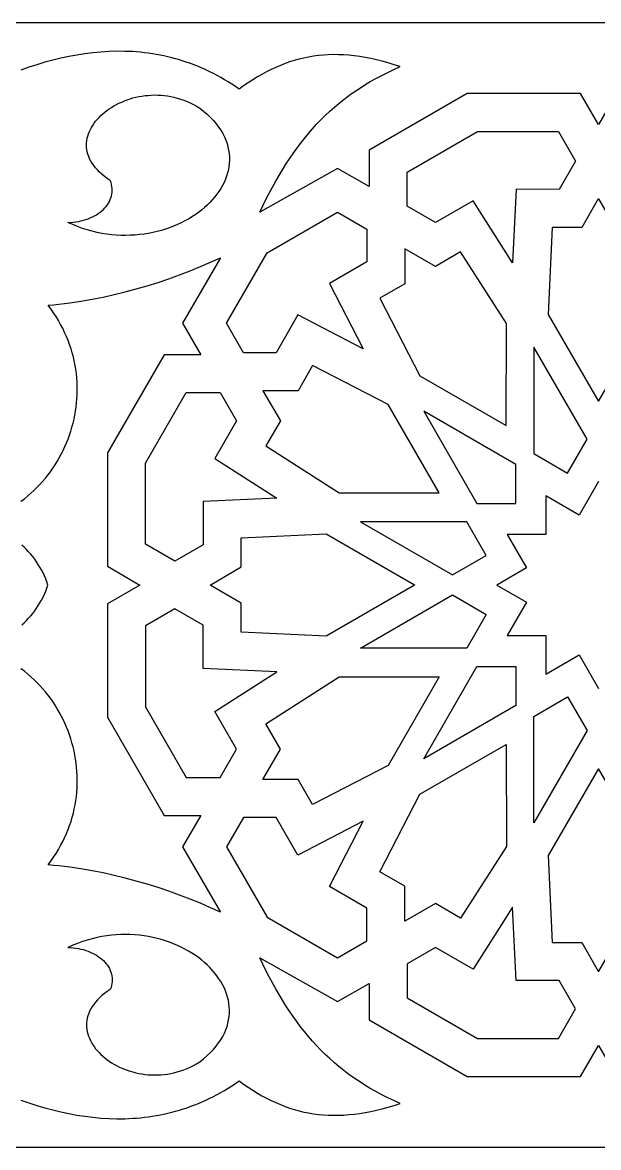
# Model space of a CAD drawing. Extents: x -164 to 164, y -60 to 60.
# Drawn here: x -61.5 to 0, y -60 to 60 of the extents above; entities that cross this region are included whole.
import ezdxf

# ---------------------------------------------------------------- set-up
doc = ezdxf.new("R2010")
doc.units = 0
doc.layers.add('LAYER_1', color=18, linetype='CONTINUOUS')

msp = doc.modelspace()

# ---------------------------------------------------------------- linework, layer by layer
at = {"layer": 'LAYER_1'}
for points in [[(-163.68, 60), (0, 60), (163.69, 60)], [(1.92, 52.41), (0, 49.13), (-1.91, 52.41), (-14.01, 52.42), (-24.49, 46.37), (-24.48, 42.5), (-27.86, 44.44), (-36.15, 39.76), (-35.82, 40.45), (-35.49, 41.13), (-35.15, 41.79), (-34.8, 42.43), (-34.45, 43.06), (-34.09, 43.68), (-33.73, 44.29), (-33.36, 44.88), (-32.98, 45.46), (-32.59, 46.02), (-32.2, 46.57), (-31.79, 47.11), (-31.38, 47.64), (-30.96, 48.15), (-30.52, 48.65), (-30.08, 49.14), (-29.62, 49.61), (-29.16, 50.08), (-28.68, 50.53), (-28.18, 50.96), (-27.68, 51.39), (-27.16, 51.8), (-26.63, 52.2), (-26.08, 52.59), (-25.52, 52.97), (-24.95, 53.34), (-24.36, 53.69), (-23.75, 54.03), (-23.13, 54.36), (-22.49, 54.68), (-21.83, 54.99), (-21.15, 55.29), (-21.8, 55.5), (-22.44, 55.69), (-23.07, 55.86), (-23.69, 56.02), (-24.29, 56.15), (-24.89, 56.26), (-25.48, 56.36), (-26.06, 56.44), (-26.63, 56.5), (-27.19, 56.54), (-27.74, 56.56), (-28.29, 56.57), (-28.83, 56.55), (-29.36, 56.52), (-29.89, 56.47), (-30.41, 56.4), (-30.93, 56.32), (-31.44, 56.21), (-31.95, 56.09), (-32.46, 55.95), (-32.96, 55.79), (-33.45, 55.61), (-33.95, 55.42), (-34.44, 55.21), (-34.93, 54.98), (-35.42, 54.74), (-35.91, 54.47), (-36.4, 54.19), (-36.89, 53.89), (-37.38, 53.58), (-37.87, 53.25), (-38.36, 52.9), (-38.74, 53.16), (-39.13, 53.42), (-39.52, 53.67), (-39.91, 53.9), (-40.3, 54.13), (-40.69, 54.35), (-41.09, 54.56), (-41.49, 54.75), (-41.89, 54.94), (-42.29, 55.12), (-42.69, 55.29), (-43.09, 55.46), (-43.5, 55.61), (-43.9, 55.75), (-44.31, 55.89), (-44.72, 56.02), (-45.13, 56.13), (-45.54, 56.24), (-45.95, 56.34), (-46.37, 56.44), (-46.78, 56.52), (-47.2, 56.6), (-47.61, 56.66), (-48.03, 56.72), (-48.45, 56.78), (-48.87, 56.82), (-49.29, 56.86), (-49.71, 56.89), (-50.55, 56.92), (-51.4, 56.93), (-52.25, 56.9), (-53.1, 56.85), (-53.95, 56.77), (-54.8, 56.66), (-55.66, 56.53), (-56.51, 56.37), (-57.37, 56.19), (-58.22, 55.99), (-59.08, 55.76), (-59.93, 55.5), (-60.78, 55.23), (-61.63, 54.93)], [(-61.63, 8.93), (-61.27, 9.2), (-60.92, 9.49), (-60.58, 9.78), (-60.25, 10.09), (-59.93, 10.4), (-59.62, 10.72), (-59.32, 11.05), (-59.03, 11.39), (-58.76, 11.73), (-58.49, 12.09), (-58.23, 12.45), (-57.99, 12.82), (-57.76, 13.19), (-57.54, 13.58), (-57.33, 13.96), (-57.13, 14.36), (-56.94, 14.76), (-56.76, 15.16), (-56.6, 15.57), (-56.45, 15.99), (-56.31, 16.41), (-56.19, 16.83), (-56.07, 17.25), (-55.97, 17.68), (-55.88, 18.12), (-55.81, 18.55), (-55.74, 18.99), (-55.69, 19.43), (-55.66, 19.87), (-55.63, 20.32), (-55.62, 20.76), (-55.63, 21.21), (-55.64, 21.66), (-55.68, 22.1), (-55.72, 22.55), (-55.78, 23), (-55.85, 23.44), (-55.94, 23.89), (-56.04, 24.33), (-56.16, 24.77), (-56.29, 25.21), (-56.44, 25.65), (-56.6, 26.09), (-56.78, 26.52), (-56.97, 26.95), (-57.17, 27.38), (-57.4, 27.8), (-57.63, 28.22), (-57.89, 28.63), (-58.15, 29.04), (-58.44, 29.45), (-58.74, 29.85), (-58.16, 29.9), (-57.58, 29.96), (-57, 30.03), (-56.41, 30.1), (-55.23, 30.28), (-54.05, 30.48), (-52.87, 30.71), (-51.68, 30.98), (-50.5, 31.26), (-49.33, 31.58), (-48.15, 31.92), (-46.99, 32.28), (-45.84, 32.67), (-44.71, 33.08), (-43.59, 33.51), (-42.48, 33.96), (-41.4, 34.43), (-40.34, 34.91), (-44.38, 27.93), (-42.45, 24.57), (-46.34, 24.57), (-52.39, 14.1), (-52.39, 2), (-48.95, 0), (-52.39, -2), (-52.39, -14.1), (-46.34, -24.57), (-42.45, -24.57), (-44.38, -27.92), (-40.34, -34.91), (-41.4, -34.42), (-42.48, -33.95), (-43.59, -33.5), (-44.71, -33.07), (-45.84, -32.66), (-46.99, -32.28), (-48.15, -31.91), (-49.33, -31.57), (-50.5, -31.26), (-51.68, -30.97), (-52.87, -30.71), (-54.05, -30.48), (-55.23, -30.27), (-56.41, -30.1), (-57, -30.02), (-57.58, -29.95), (-58.16, -29.9), (-58.74, -29.84), (-58.44, -29.44), (-58.15, -29.04), (-57.89, -28.63), (-57.63, -28.21), (-57.4, -27.8), (-57.17, -27.37), (-56.97, -26.95), (-56.78, -26.52), (-56.6, -26.08), (-56.44, -25.65), (-56.29, -25.21), (-56.16, -24.77), (-56.04, -24.33), (-55.94, -23.88), (-55.85, -23.44), (-55.78, -22.99), (-55.72, -22.54), (-55.68, -22.1), (-55.64, -21.65), (-55.63, -21.2), (-55.62, -20.76), (-55.63, -20.31), (-55.66, -19.87), (-55.69, -19.43), (-55.74, -18.99), (-55.81, -18.55), (-55.88, -18.11), (-55.97, -17.68), (-56.07, -17.25), (-56.19, -16.82), (-56.31, -16.4), (-56.45, -15.98), (-56.6, -15.57), (-56.76, -15.16), (-56.94, -14.75), (-57.13, -14.35), (-57.33, -13.96), (-57.54, -13.57), (-57.76, -13.19), (-57.99, -12.81), (-58.23, -12.44), (-58.49, -12.08), (-58.76, -11.73), (-59.03, -11.38), (-59.32, -11.04), (-59.62, -10.71), (-59.93, -10.39), (-60.25, -10.08), (-60.58, -9.78), (-60.92, -9.48), (-61.27, -9.2), (-61.63, -8.93)], [(0.01, 11.03), (0, 11.02), (0, 11.03), (-2.07, 7.46), (-5.63, 9.52), (-5.63, 5.4), (-9.75, 5.4), (-7.69, 1.83), (-10.84, 0), (-7.69, -1.83), (-9.75, -5.4), (-5.63, -5.4), (-5.63, -9.51), (-2.07, -7.46), (0, -11.02), (0, -11.01), (0.01, -11.02)], [(-61.53, -4.25), (-61.28, -4.02), (-61.04, -3.78), (-60.81, -3.54), (-60.58, -3.29), (-60.37, -3.03), (-60.16, -2.76), (-59.96, -2.48), (-59.78, -2.2), (-59.6, -1.9), (-59.43, -1.6), (-59.27, -1.3), (-59.13, -0.98), (-58.99, -0.66), (-58.86, -0.33), (-58.75, 0), (-58.86, 0.34), (-58.99, 0.67), (-59.13, 0.99), (-59.27, 1.3), (-59.43, 1.61), (-59.6, 1.91), (-59.78, 2.2), (-59.96, 2.49), (-60.16, 2.76), (-60.37, 3.03), (-60.58, 3.29), (-60.81, 3.55), (-61.04, 3.79), (-61.28, 4.02), (-61.53, 4.25)], [(-61.63, -54.93), (-60.78, -55.22), (-59.93, -55.5), (-59.08, -55.75), (-58.22, -55.98), (-57.37, -56.19), (-56.51, -56.37), (-55.66, -56.53), (-54.8, -56.66), (-53.95, -56.77), (-53.1, -56.85), (-52.25, -56.9), (-51.4, -56.92), (-50.55, -56.92), (-49.71, -56.88), (-49.29, -56.85), (-48.87, -56.82), (-48.45, -56.77), (-48.03, -56.72), (-47.61, -56.66), (-47.2, -56.59), (-46.78, -56.52), (-46.37, -56.43), (-45.95, -56.34), (-45.54, -56.24), (-45.13, -56.13), (-44.72, -56.01), (-44.31, -55.88), (-43.9, -55.75), (-43.5, -55.6), (-43.09, -55.45), (-42.69, -55.29), (-42.29, -55.12), (-41.89, -54.94), (-41.49, -54.75), (-41.09, -54.55), (-40.69, -54.34), (-40.3, -54.13), (-39.91, -53.9), (-39.52, -53.66), (-39.13, -53.41), (-38.74, -53.16), (-38.36, -52.89), (-37.87, -53.24), (-37.38, -53.57), (-36.89, -53.89), (-36.4, -54.19), (-35.91, -54.47), (-35.42, -54.73), (-34.93, -54.98), (-34.44, -55.21), (-33.95, -55.42), (-33.45, -55.61), (-32.96, -55.79), (-32.46, -55.94), (-31.95, -56.08), (-31.44, -56.21), (-30.93, -56.31), (-30.41, -56.4), (-29.89, -56.47), (-29.36, -56.52), (-28.83, -56.55), (-28.29, -56.56), (-27.74, -56.56), (-27.19, -56.54), (-26.63, -56.49), (-26.06, -56.43), (-25.48, -56.36), (-24.89, -56.26), (-24.29, -56.14), (-23.69, -56.01), (-23.07, -55.86), (-22.44, -55.69), (-21.8, -55.5), (-21.15, -55.29), (-21.83, -54.99), (-22.49, -54.68), (-23.13, -54.36), (-23.75, -54.03), (-24.36, -53.69), (-24.95, -53.33), (-25.52, -52.96), (-26.08, -52.59), (-26.63, -52.2), (-27.16, -51.8), (-27.68, -51.38), (-28.18, -50.96), (-28.68, -50.52), (-29.16, -50.07), (-29.62, -49.61), (-30.08, -49.13), (-30.52, -48.65), (-30.96, -48.15), (-31.38, -47.63), (-31.79, -47.11), (-32.2, -46.57), (-32.59, -46.02), (-32.98, -45.45), (-33.36, -44.88), (-33.73, -44.28), (-34.09, -43.68), (-34.45, -43.06), (-34.8, -42.43), (-35.15, -41.78), (-35.49, -41.12), (-35.82, -40.45), (-36.15, -39.76), (-27.86, -44.44), (-24.48, -42.49), (-24.49, -46.37), (-14.01, -52.41), (-1.91, -52.41), (0, -49.12), (1.92, -52.41)], [(163.69, -60), (0, -60), (-163.68, -60)]]:
    msp.add_lwpolyline(points, dxfattribs=at)
for points in [[(-56.62, 38.67), (-56.33, 38.68), (-56.05, 38.7), (-55.77, 38.73), (-55.5, 38.78), (-55.23, 38.83), (-54.97, 38.9), (-54.72, 38.97), (-54.47, 39.06), (-54.24, 39.16), (-54.01, 39.26), (-53.79, 39.38), (-53.58, 39.5), (-53.38, 39.63), (-53.19, 39.77), (-53.01, 39.91), (-52.84, 40.07), (-52.69, 40.23), (-52.54, 40.39), (-52.41, 40.56), (-52.3, 40.74), (-52.19, 40.92), (-52.1, 41.11), (-52.03, 41.3), (-51.97, 41.49), (-51.93, 41.69), (-51.9, 41.89), (-51.89, 42.09), (-51.89, 42.3), (-51.92, 42.51), (-51.96, 42.72), (-52.02, 42.93), (-52.1, 43.14), (-52.42, 43.36), (-52.72, 43.58), (-53, 43.81), (-53.25, 44.03), (-53.48, 44.27), (-53.68, 44.5), (-53.87, 44.74), (-54.03, 44.98), (-54.18, 45.22), (-54.3, 45.46), (-54.4, 45.71), (-54.48, 45.95), (-54.55, 46.19), (-54.59, 46.44), (-54.62, 46.68), (-54.62, 46.93), (-54.62, 47.17), (-54.59, 47.41), (-54.55, 47.65), (-54.49, 47.89), (-54.41, 48.12), (-54.32, 48.36), (-54.22, 48.58), (-54.1, 48.81), (-53.97, 49.03), (-53.82, 49.25), (-53.66, 49.46), (-53.49, 49.67), (-53.3, 49.87), (-53.11, 50.07), (-52.9, 50.26), (-52.68, 50.44), (-52.45, 50.62), (-52.21, 50.79), (-51.96, 50.95), (-51.71, 51.11), (-51.44, 51.25), (-51.17, 51.39), (-50.88, 51.52), (-50.59, 51.64), (-50.3, 51.75), (-49.99, 51.86), (-49.68, 51.95), (-49.37, 52.03), (-49.05, 52.1), (-48.72, 52.15), (-48.39, 52.2), (-48.06, 52.23), (-47.72, 52.26), (-47.38, 52.27), (-47.04, 52.26), (-46.7, 52.24), (-46.35, 52.21), (-46, 52.17), (-45.65, 52.11), (-45.3, 52.03), (-44.96, 51.94), (-44.61, 51.84), (-44.26, 51.72), (-43.91, 51.58), (-43.57, 51.42), (-43.23, 51.25), (-42.89, 51.07), (-42.55, 50.86), (-42.14, 50.53), (-41.76, 50.21), (-41.42, 49.87), (-41.1, 49.53), (-40.81, 49.19), (-40.54, 48.85), (-40.31, 48.5), (-40.1, 48.15), (-39.92, 47.8), (-39.77, 47.45), (-39.64, 47.1), (-39.54, 46.74), (-39.47, 46.39), (-39.41, 46.04), (-39.39, 45.68), (-39.38, 45.33), (-39.4, 44.98), (-39.44, 44.64), (-39.5, 44.29), (-39.58, 43.95), (-39.69, 43.61), (-39.81, 43.28), (-39.96, 42.95), (-40.12, 42.62), (-40.3, 42.3), (-40.5, 41.99), (-40.72, 41.68), (-40.96, 41.38), (-41.21, 41.09), (-41.48, 40.8), (-41.76, 40.52), (-42.06, 40.25), (-42.37, 39.99), (-42.7, 39.74), (-43.04, 39.5), (-43.4, 39.26), (-43.77, 39.04), (-44.15, 38.83), (-44.54, 38.63), (-44.94, 38.44), (-45.35, 38.27), (-45.78, 38.11), (-46.21, 37.96), (-46.65, 37.82), (-47.1, 37.7), (-47.56, 37.59), (-48.03, 37.5), (-48.5, 37.43), (-48.98, 37.37), (-49.47, 37.32), (-49.96, 37.3), (-50.46, 37.29), (-50.96, 37.29), (-51.46, 37.32), (-51.97, 37.36), (-52.48, 37.43), (-53, 37.51), (-53.51, 37.61), (-54.03, 37.73), (-54.55, 37.88), (-55.07, 38.04), (-55.58, 38.23), (-56.1, 38.44)], [(-17.41, 38.66), (-20.43, 40.4), (-20.43, 44.03), (-12.92, 48.36), (-4.25, 48.36), (-2.44, 45.22), (-4.18, 42.2), (-8.8, 42.21), (-9.16, 34.37), (-13.39, 40.98)], [(0, 19.66), (0.03, 19.64), (5.36, 28.86), (4.94, 38.15), (1.8, 38.14), (0.03, 41.19), (0, 41.17), (-0.03, 41.19), (-1.79, 38.14), (-4.93, 38.15), (-5.36, 28.86), (-0.03, 19.64)], [(-34.4, 24.78), (-37.89, 24.78), (-39.7, 27.93), (-35.37, 35.43), (-27.86, 39.77), (-24.71, 37.95), (-24.71, 34.47), (-28.72, 32.16), (-25.11, 25.19), (-32.08, 28.81)], [(-9.83, 27.9), (-14.72, 35.53), (-17.41, 33.98), (-20.66, 35.85), (-20.66, 32.12), (-23.34, 30.58), (-19.06, 22.32), (-9.84, 17)], [(-3.29, 11.94), (-1.21, 15.54), (-6.89, 25.37), (-6.89, 14.02)], [(-27.66, 9.82), (-17.01, 9.82), (-22.46, 19.26), (-30.51, 23.43), (-32.06, 20.73), (-35.81, 20.73), (-33.95, 17.5), (-35.5, 14.83)], [(-42.18, 4.28), (-45.2, 2.53), (-48.34, 4.34), (-48.34, 13.01), (-44, 20.52), (-40.37, 20.52), (-38.63, 17.5), (-40.95, 13.51), (-34.33, 9.28), (-42.18, 8.92)], [(-8.81, 8.71), (-8.81, 12.86), (-18.64, 18.54), (-12.97, 8.71)], [(-11.97, 3.15), (-14.05, 6.75), (-25.41, 6.75), (-15.58, 1.07)], [(-41.44, 0), (-38.12, 1.94), (-38.12, 5.05), (-29.07, 5.46), (-19.64, 0.01), (-19.64, 0), (-19.64, 0), (-29.07, -5.45), (-38.12, -5.04), (-38.12, -1.93)], [(-11.97, -3.14), (-14.05, -6.74), (-25.41, -6.74), (-15.58, -1.06)], [(-42.18, -4.27), (-45.2, -2.53), (-48.34, -4.34), (-48.34, -13.01), (-44, -20.52), (-40.37, -20.52), (-38.63, -17.5), (-40.95, -13.5), (-34.33, -9.27), (-42.18, -8.91)], [(-8.81, -8.7), (-8.81, -12.86), (-18.64, -18.54), (-12.97, -8.7)], [(-27.66, -9.81), (-17.01, -9.81), (-22.46, -19.25), (-30.51, -23.42), (-32.06, -20.73), (-35.81, -20.73), (-33.95, -17.5), (-35.5, -14.82)], [(-3.29, -11.93), (-1.21, -15.53), (-6.89, -25.37), (-6.89, -14.01)], [(-9.83, -27.89), (-14.72, -35.53), (-17.41, -33.97), (-20.66, -35.85), (-20.66, -32.12), (-23.34, -30.58), (-19.06, -22.32), (-9.84, -17)], [(0, -41.17), (0.03, -41.19), (1.8, -38.14), (4.94, -38.14), (5.36, -28.85), (0.03, -19.63), (0, -19.65), (-0.03, -19.63), (-5.36, -28.85), (-4.93, -38.14), (-1.79, -38.14), (-0.03, -41.19)], [(-34.4, -24.78), (-37.89, -24.78), (-39.7, -27.92), (-35.37, -35.43), (-27.86, -39.76), (-24.71, -37.95), (-24.71, -34.46), (-28.72, -32.16), (-25.11, -25.19), (-32.08, -28.8)], [(-17.41, -38.65), (-20.43, -40.4), (-20.43, -44.03), (-12.92, -48.36), (-4.25, -48.36), (-2.44, -45.21), (-4.18, -42.19), (-8.8, -42.2), (-9.16, -34.36), (-13.39, -40.98)], [(-56.62, -38.66), (-56.33, -38.67), (-56.05, -38.69), (-55.77, -38.73), (-55.5, -38.77), (-55.23, -38.83), (-54.97, -38.89), (-54.72, -38.97), (-54.47, -39.06), (-54.24, -39.15), (-54.01, -39.26), (-53.79, -39.37), (-53.58, -39.49), (-53.38, -39.63), (-53.19, -39.76), (-53.01, -39.91), (-52.84, -40.06), (-52.69, -40.22), (-52.54, -40.39), (-52.41, -40.56), (-52.3, -40.73), (-52.19, -40.92), (-52.1, -41.1), (-52.03, -41.29), (-51.97, -41.49), (-51.93, -41.68), (-51.9, -41.89), (-51.89, -42.09), (-51.89, -42.3), (-51.92, -42.5), (-51.96, -42.71), (-52.02, -42.92), (-52.1, -43.14), (-52.42, -43.35), (-52.72, -43.57), (-53, -43.8), (-53.25, -44.03), (-53.48, -44.26), (-53.68, -44.5), (-53.87, -44.73), (-54.03, -44.97), (-54.18, -45.21), (-54.3, -45.46), (-54.4, -45.7), (-54.48, -45.95), (-54.55, -46.19), (-54.59, -46.44), (-54.62, -46.68), (-54.62, -46.92), (-54.62, -47.17), (-54.59, -47.41), (-54.55, -47.65), (-54.49, -47.88), (-54.41, -48.12), (-54.32, -48.35), (-54.22, -48.58), (-54.1, -48.8), (-53.97, -49.03), (-53.82, -49.24), (-53.66, -49.46), (-53.49, -49.66), (-53.3, -49.87), (-53.11, -50.06), (-52.9, -50.25), (-52.68, -50.44), (-52.45, -50.61), (-52.21, -50.78), (-51.96, -50.95), (-51.71, -51.1), (-51.44, -51.25), (-51.17, -51.39), (-50.88, -51.52), (-50.59, -51.64), (-50.3, -51.75), (-49.99, -51.85), (-49.68, -51.94), (-49.37, -52.02), (-49.05, -52.09), (-48.72, -52.15), (-48.39, -52.2), (-48.06, -52.23), (-47.72, -52.25), (-47.38, -52.26), (-47.04, -52.26), (-46.7, -52.24), (-46.35, -52.21), (-46, -52.16), (-45.65, -52.1), (-45.3, -52.03), (-44.96, -51.94), (-44.61, -51.83), (-44.26, -51.71), (-43.91, -51.57), (-43.57, -51.42), (-43.23, -51.25), (-42.89, -51.06), (-42.55, -50.85), (-42.14, -50.53), (-41.76, -50.2), (-41.42, -49.87), (-41.1, -49.53), (-40.81, -49.19), (-40.54, -48.84), (-40.31, -48.5), (-40.1, -48.15), (-39.92, -47.8), (-39.77, -47.45), (-39.64, -47.09), (-39.54, -46.74), (-39.47, -46.38), (-39.41, -46.03), (-39.39, -45.68), (-39.38, -45.33), (-39.4, -44.98), (-39.44, -44.63), (-39.5, -44.29), (-39.58, -43.95), (-39.69, -43.61), (-39.81, -43.27), (-39.96, -42.94), (-40.12, -42.62), (-40.3, -42.3), (-40.5, -41.99), (-40.72, -41.68), (-40.96, -41.38), (-41.21, -41.08), (-41.48, -40.8), (-41.76, -40.52), (-42.06, -40.25), (-42.37, -39.99), (-42.7, -39.73), (-43.04, -39.49), (-43.4, -39.26), (-43.77, -39.04), (-44.15, -38.83), (-44.54, -38.63), (-44.94, -38.44), (-45.35, -38.26), (-45.78, -38.1), (-46.21, -37.95), (-46.65, -37.82), (-47.1, -37.7), (-47.56, -37.59), (-48.03, -37.5), (-48.5, -37.42), (-48.98, -37.36), (-49.47, -37.32), (-49.96, -37.29), (-50.46, -37.28), (-50.96, -37.29), (-51.46, -37.31), (-51.97, -37.36), (-52.48, -37.42), (-53, -37.5), (-53.51, -37.61), (-54.03, -37.73), (-54.55, -37.87), (-55.07, -38.04), (-55.58, -38.22), (-56.1, -38.43)]]:
    msp.add_lwpolyline(points, close=True, dxfattribs=at)

doc.saveas('drawing.dxf')
